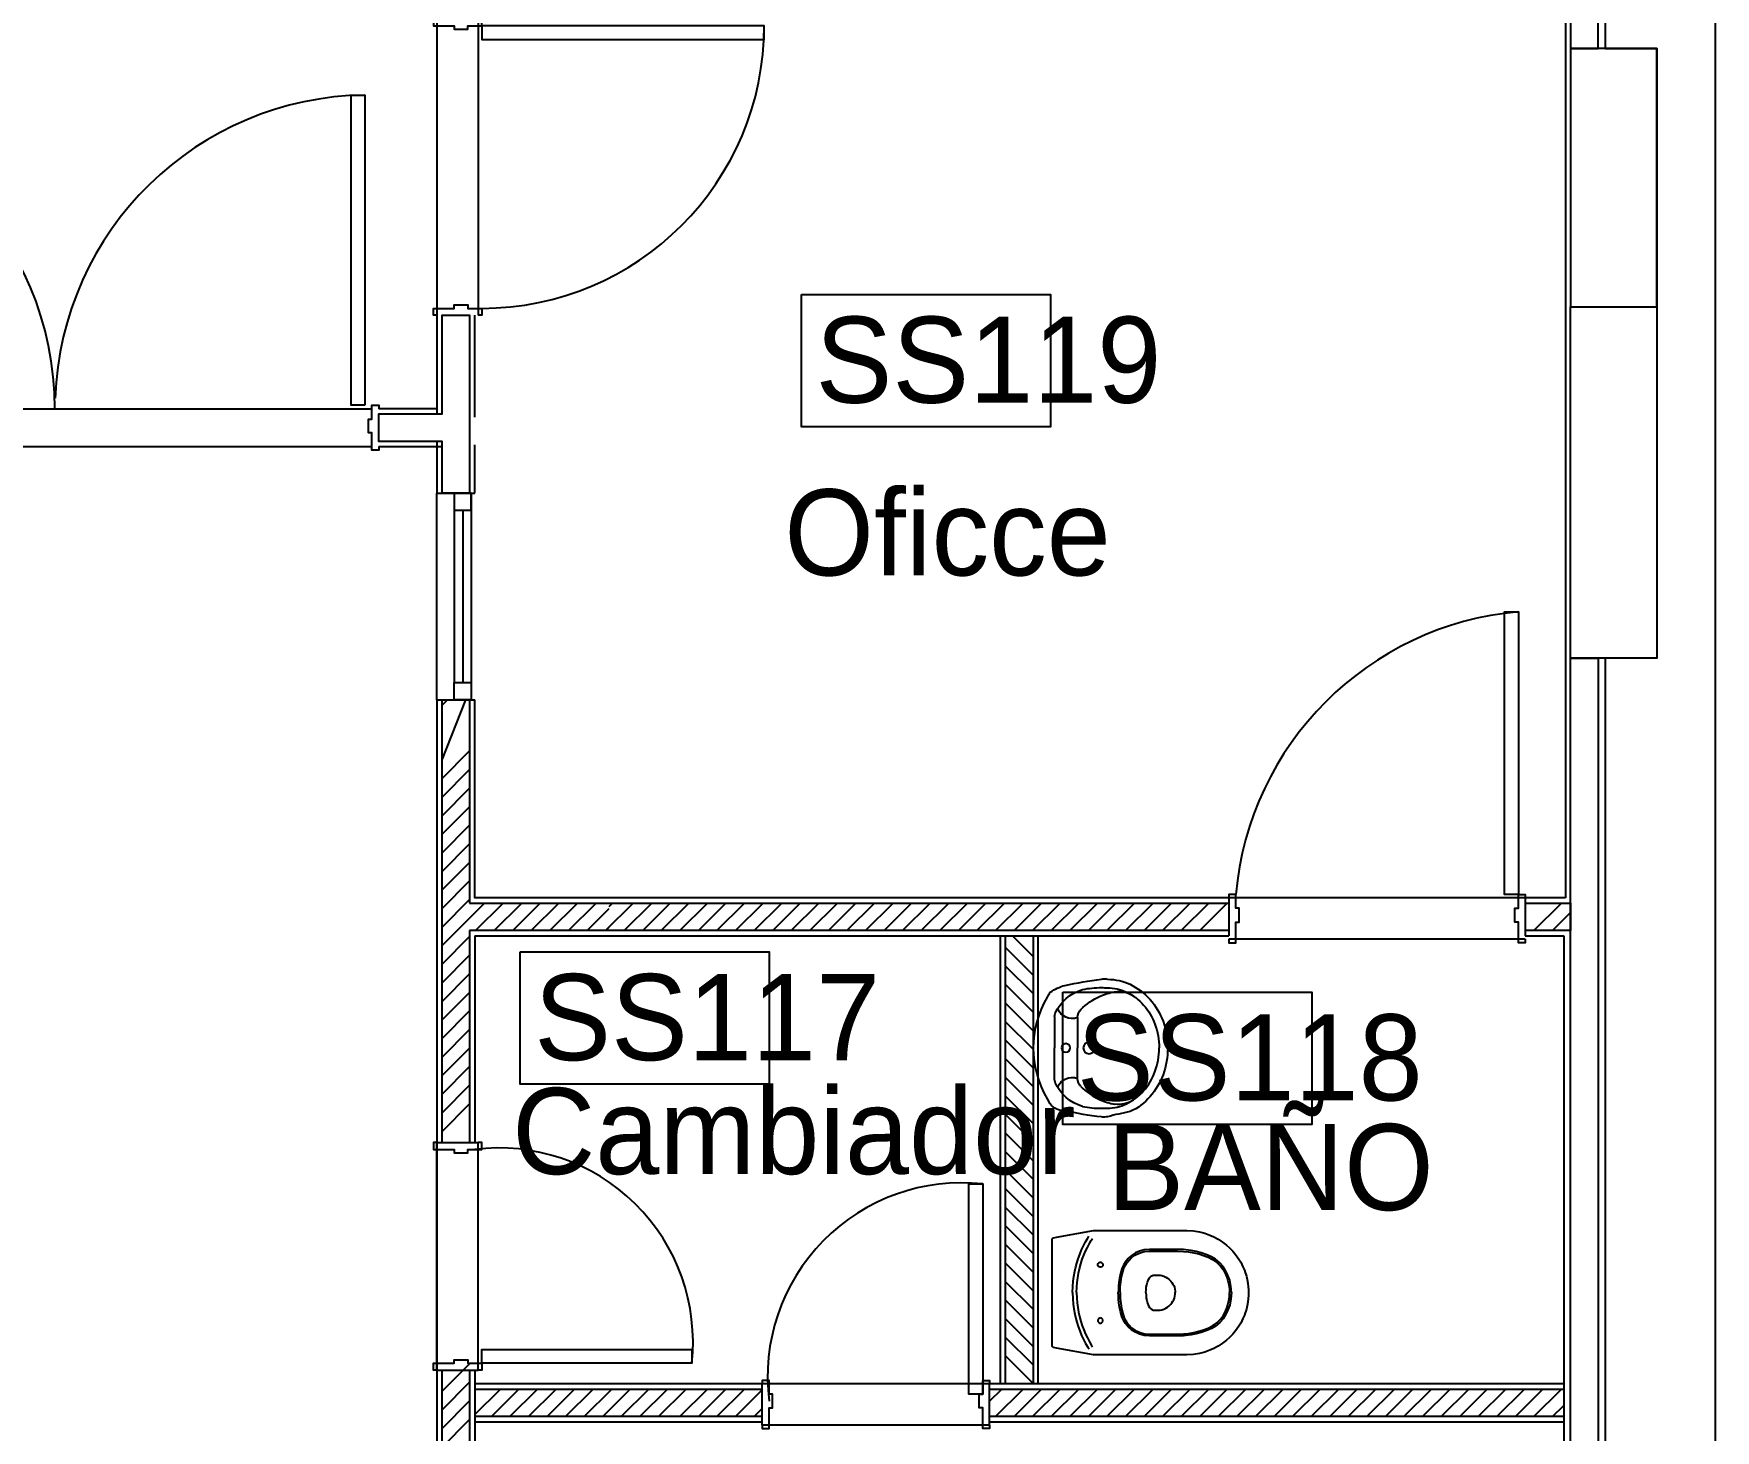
# Model space of a CAD drawing. Header units: millimetres. Extents: x 1473.7 to 1568.7, y 1808.4 to 1881.8.
# Drawn here: x 1483.431 to 1488.312, y 1865.728 to 1869.781 of the extents above; entities that cross this region are included whole.
import ezdxf

# ---------------------------------------------------------------- set-up
doc = ezdxf.new("R2010")
doc.units = ezdxf.units.MM
doc.layers.get('0').update_dxf_attribs({"linetype": 'CONTINUOUS'})
for name, color, linetype in [('0-COTAS AC', 3, 'CONTINUOUS'), ('0000-TEXTO', 7, 'CONTINUOUS'), ('10-CARP-HOJA-PUER', 4, 'CONTINUOUS'), ('10-CARP-MARC', 2, 'CONTINUOUS'), ('10-CARP-SLIA', 14, 'CONTINUOUS'), ('AR - CARPINTERIA 1', 1, 'CONTINUOUS'), ('AR - HATCH LADRILLO HUECO', 8, 'CONTINUOUS'), ('AR - INST. SANITARIA', 2, 'CONTINUOUS'), ('AR - LADRILLO VISTO', 3, 'CONTINUOUS'), ('AR - REVOQUE', 8, 'CONTINUOUS'), ('AR - TABIQUE LADRILLO HUECO', 4, 'CONTINUOUS'), ('AR - VISTA 1', 8, 'CONTINUOUS'), ('ES-COLUMNAS', 5, 'CONTINUOUS'), ('ES-TABIQUES', 5, 'CONTINUOUS'), ('Sanitario_Detalle', 8, 'CONTINUOUS'), ('TEXTO', 7, 'CONTINUOUS')]:
    doc.layers.add(name, color=color, linetype=linetype)

# ---------------------------------------------------------------- blocks, each defined once
blk = doc.blocks.new('Puerta 186.2')
at = {"layer": '10-CARP-HOJA-PUER', "linetype": 'CONTINUOUS'}
for points in [[(0.02, 0.12), (0.06, 0.12), (0.06, 1.02), (0.02, 1.02), (0.02, 0.12)], [(1.82, 0.12), (1.78, 0.12), (1.78, 1.02), (1.82, 1.02), (1.82, 0.12)]]:
    blk.add_lwpolyline(points, dxfattribs=at)
at = {"layer": '10-CARP-MARC', "linetype": 'CONTINUOUS'}
for points in [[(0, 0), (0, -0.01), (0.02, -0.01), (0.02, 0.04), (0.03, 0.04), (0.03, 0.08), (0.02, 0.08), (0.02, 0.12), (0, 0.12), (0, 0.11)], [(1.86, 0), (1.86, -0.01), (1.84, -0.01), (1.84, 0.04), (1.83, 0.04), (1.83, 0.08), (1.84, 0.08), (1.84, 0.12), (1.86, 0.12), (1.86, 0.11)]]:
    blk.add_lwpolyline(points, dxfattribs=at)
at = {"layer": '10-CARP-SLIA', "linetype": 'CONTINUOUS'}
for p, q in [((0, 0.11), (1.84, 0.11)), ((0, 0), (1.84, 0))]:
    blk.add_line(p, q, dxfattribs=at)
for centre, radius, start, end in [((0.009335, 0.109397), 0.910665, 0.037938, 89.328966), ((1.830762, 0.109941), 0.910123, 90.677544, 178.063414)]:
    blk.add_arc(centre, radius, start, end, dxfattribs=at)
blk = doc.blocks.new('Puerta 86')
at = {"layer": '10-CARP-HOJA-PUER', "linetype": 'CONTINUOUS'}
blk.add_lwpolyline([(0.02, 0.13), (0.06, 0.13), (0.06, 0.95), (0.02, 0.95), (0.02, 0.13)], dxfattribs=at)
at = {"layer": '10-CARP-MARC', "linetype": 'CONTINUOUS'}
for points in [[(0, 0), (0, -0.01), (0.02, -0.01), (0.02, 0.05), (0.03, 0.05), (0.03, 0.09), (0.02, 0.09), (0.02, 0.13), (0, 0.13), (0, 0.12)], [(0.86, 0), (0.86, -0.01), (0.84, -0.01), (0.84, 0.05), (0.83, 0.05), (0.83, 0.09), (0.84, 0.09), (0.84, 0.13), (0.86, 0.13), (0.86, 0.12)]]:
    blk.add_lwpolyline(points, dxfattribs=at)
at = {"layer": '10-CARP-SLIA', "linetype": 'CONTINUOUS'}
for p, q in [((0, 0.12), (0.86, 0.12)), ((0, 0), (0.86, 0))]:
    blk.add_line(p, q, dxfattribs=at)
blk.add_arc((0.02, 0.13), 0.82, 0, 90, dxfattribs=at)
blk = doc.blocks.new('s_LavMono')
blk.add_lwpolyline([(-0.177466, 0, 0.27095), (0.177466, 0, 0.041198), (0.194898, 0.010194, 0.087147), (0.218258, 0.061123, 0.014423), (0.240622, 0.188455, 0.110985), (0.24, 0.21, 0.102819), (0.22226, 0.288935, 0.093047), (0.169706, 0.358492, 0.087147), (0.093257, 0.403621, 0.087147), (0, 0.42, 0.093047), (-0.093257, 0.403621, 0.102819), (-0.169706, 0.358492, 0.110985), (-0.22226, 0.288935, -0.014423), (-0.24, 0.21, 0.087147), (-0.240622, 0.188455, 0.041198), (-0.218258, 0.061123, 0.27095), (-0.194898, 0.010194), (-0.177466, 0)], format="xyb", close=True)
at = {"layer": 'Sanitario_Detalle'}
for p, q in [((-0.106065, 0.105), (0, 0.105)), ((0.106065, 0.105), (0, 0.105)), ((-0.109754, 0.025), (0, 0.025)), ((0.109754, 0.025), (0, 0.025))]:
    blk.add_line(p, q, dxfattribs=at)
for points in [[(-0.209998, 0.209155, -0.11237), (-0.195145, 0.276099, -0.102819), (-0.14995, 0.335915, -0.093047), (-0.083035, 0.375417, -0.087147), (0, 0.39, -0.087147)], [(0.209998, 0.209155, 0.11237), (0.195145, 0.276099, 0.102819), (0.14995, 0.335915, 0.093047), (0.083035, 0.375417, 0.087147), (0, 0.39, 0.087147)], [(-0.205826, 0.245668, -0.000644), (-0.205677, 0.246541, -0.000644)], [(0.205826, 0.245668, 0.000644), (0.205677, 0.246541, 0.000644)], [(-0.204273, 0.122702, -0.048163), (-0.210622, 0.188455, -0.015067), (-0.209998, 0.209155, -0.015067)], [(-0.134258, 0.116625, -0.092164), (-0.180769, 0.183914, -0.064814), (-0.196027, 0.234757, -0.064814)], [(0.134258, 0.116625, 0.092164), (0.180769, 0.183914, 0.064814), (0.196027, 0.234757, 0.064814)], [(0.204273, 0.122702, 0.048163), (0.210622, 0.188455, 0.015067), (0.209998, 0.209155, 0.015067)]]:
    blk.add_lwpolyline(points, format="xyb", dxfattribs=at)
for centre, radius in [((0, 0.145322), 0.02), ((0, 0.064151), 0.015)]:
    blk.add_circle(centre, radius, dxfattribs=at)
for centre, radius, start, end in [((-0.107207, 0.249282), 0.09, 146.498415, 189.287762), ((0.107207, 0.249282), 0.09, 350.712238, 33.501585), ((-0.05968, 0.165122), 0.150687, 196.350388, 246.340308), ((0.05968, 0.165122), 0.150687, 293.659692, 343.649612), ((-0.157063, 0.08655), 0.054233, 291.277313, 19.888798), ((-0.106065, 0.145), 0.04, 225.184262, 270), ((0.157063, 0.08655), 0.054233, 160.111202, 248.722687), ((0.106065, 0.145), 0.04, 270, 314.815738), ((-0.110119, 0.05), 0.025, 246.340332, 270.288391), ((-0.109754, 0.115), 0.09, 269.509254, 270.000036), ((0.109754, 0.115), 0.09, 269.999964, 270.490746), ((0.110119, 0.05), 0.025, 269.711609, 293.659668)]:
    blk.add_arc(centre, radius, start, end, dxfattribs=at)
blk = doc.blocks.new('RCPLS004')
for p, q in [((-0.147335, -0.097174), (-0.158103, -0.103448)), ((-0.135621, -0.090996), (-0.147335, -0.097174)), ((-0.124182, -0.085575), (-0.135621, -0.090996)), ((-0.120804, -0.097217), (-0.131151, -0.102179)), ((-0.110949, -0.080011), (-0.124182, -0.085575)), ((-0.108353, -0.091891), (-0.120804, -0.097217)), ((-0.097979, -0.075253), (-0.110949, -0.080011)), ((-0.096744, -0.087525), (-0.108353, -0.091891)), ((-0.085539, -0.071305), (-0.097979, -0.075253)), ((-0.083423, -0.083193), (-0.096744, -0.087525)), ((-0.074913, -0.068391), (-0.085539, -0.071305)), ((-0.06913, -0.079316), (-0.083423, -0.083193)), ((-0.062185, -0.065438), (-0.074913, -0.068391)), ((-0.056178, -0.076464), (-0.06913, -0.079316)), ((-0.046976, -0.062656), (-0.062185, -0.065438)), ((-0.043147, -0.07421), (-0.056178, -0.076464)), ((-0.033426, -0.060845), (-0.046976, -0.062656)), ((-0.029119, -0.072457), (-0.043147, -0.07421)), ((-0.018199, -0.059545), (-0.033426, -0.060845)), ((-0.015985, -0.071438), (-0.029119, -0.072457)), ((0, -0.059), (-0.018199, -0.059545)), ((0, -0.071), (-0.015985, -0.071438)), ((0, -0.059), (0.018199, -0.059545)), ((0, -0.071), (0.015985, -0.071438)), ((0.015985, -0.071438), (0.029119, -0.072457)), ((0.018199, -0.059545), (0.033426, -0.060845)), ((0.029119, -0.072457), (0.043147, -0.07421)), ((0.033426, -0.060845), (0.046976, -0.062656)), ((0.043147, -0.07421), (0.056178, -0.076464)), ((0.046976, -0.062656), (0.062185, -0.065438)), ((0.056178, -0.076464), (0.06913, -0.079316)), ((0.062185, -0.065438), (0.074913, -0.068391)), ((0.06913, -0.079316), (0.083423, -0.083193)), ((0.074913, -0.068391), (0.085539, -0.071305)), ((0.083423, -0.083193), (0.096744, -0.087525)), ((0.085539, -0.071305), (0.097979, -0.075253)), ((0.096744, -0.087525), (0.108353, -0.091891)), ((0.097979, -0.075253), (0.110949, -0.080011)), ((0.108353, -0.091891), (0.120804, -0.097217)), ((0.110949, -0.080011), (0.124182, -0.085575)), ((0.120804, -0.097217), (0.131151, -0.102179)), ((0.124182, -0.085575), (0.135621, -0.090996)), ((0.135621, -0.090996), (0.147335, -0.097174)), ((0.147335, -0.097174), (0.158103, -0.103448)), ((-0.158103, -0.103448), (-0.163602, -0.106888)), ((-0.151402, -0.113418), (-0.157098, -0.116972)), ((-0.142725, -0.108344), (-0.151402, -0.113418)), ((-0.131151, -0.102179), (-0.142725, -0.108344)), ((-0.088322, -0.138375), (-0.0885, -0.140043)), ((-0.0885, -0.140043), (-0.088342, -0.14153)), ((-0.088342, -0.14153), (-0.087821, -0.143117)), ((-0.087768, -0.136768), (-0.088322, -0.138375)), ((-0.087821, -0.143117), (-0.086955, -0.14456)), ((-0.086964, -0.135453), (-0.087768, -0.136768)), ((-0.085938, -0.134355), (-0.086964, -0.135453)), ((-0.086955, -0.14456), (-0.086041, -0.145553)), ((-0.086041, -0.145553), (-0.084883, -0.146416)), ((-0.08473, -0.133493), (-0.085938, -0.134355)), ((-0.083077, -0.132793), (-0.08473, -0.133493)), ((-0.081, -0.1325), (-0.083077, -0.132793)), ((-0.07927, -0.132702), (-0.081, -0.1325)), ((-0.077873, -0.133183), (-0.07927, -0.132702)), ((-0.077884, -0.146822), (-0.076531, -0.146023)), ((-0.076604, -0.133923), (-0.077873, -0.133183)), ((-0.075515, -0.134885), (-0.076604, -0.133923)), ((-0.076531, -0.146023), (-0.07548, -0.145077)), ((-0.074542, -0.136187), (-0.075515, -0.134885)), ((-0.07548, -0.145077), (-0.074435, -0.143627)), ((-0.073907, -0.137563), (-0.074542, -0.136187)), ((-0.074435, -0.143627), (-0.073831, -0.142203)), ((-0.073552, -0.139119), (-0.073907, -0.137563)), ((-0.073831, -0.142203), (-0.073523, -0.140584)), ((-0.073523, -0.140584), (-0.073552, -0.139119)), ((0.073523, -0.140584), (0.073552, -0.139119)), ((0.073831, -0.142203), (0.073523, -0.140584)), ((0.073552, -0.139119), (0.073907, -0.137563)), ((0.074435, -0.143627), (0.073831, -0.142203)), ((0.073907, -0.137563), (0.074542, -0.136187)), ((0.07548, -0.145077), (0.074435, -0.143627)), ((0.074542, -0.136187), (0.075515, -0.134885)), ((0.076531, -0.146023), (0.07548, -0.145077)), ((0.075515, -0.134885), (0.076604, -0.133923)), ((0.077884, -0.146822), (0.076531, -0.146023)), ((0.076604, -0.133923), (0.077873, -0.133183)), ((0.077873, -0.133183), (0.07927, -0.132702)), ((0.07927, -0.132702), (0.081, -0.1325)), ((0.081, -0.1325), (0.083077, -0.132793)), ((0.083077, -0.132793), (0.08473, -0.133493)), ((0.08473, -0.133493), (0.085938, -0.134355)), ((0.086041, -0.145553), (0.084883, -0.146416)), ((0.085938, -0.134355), (0.086964, -0.135453)), ((0.086955, -0.14456), (0.086041, -0.145553)), ((0.087821, -0.143117), (0.086955, -0.14456)), ((0.086964, -0.135453), (0.087768, -0.136768)), ((0.087768, -0.136768), (0.088322, -0.138375)), ((0.088342, -0.14153), (0.087821, -0.143117)), ((0.088322, -0.138375), (0.0885, -0.140043)), ((0.0885, -0.140043), (0.088342, -0.14153)), ((0.131151, -0.102179), (0.142725, -0.108344)), ((0.142725, -0.108344), (0.151402, -0.113418)), ((0.151402, -0.113418), (0.157098, -0.116972)), ((0.158103, -0.103448), (0.163602, -0.106888)), ((-0.084883, -0.146416), (-0.083523, -0.147063)), ((-0.083523, -0.147063), (-0.0821, -0.147419)), ((-0.0821, -0.147419), (-0.080907, -0.147499)), ((-0.080907, -0.147499), (-0.07949, -0.147346)), ((-0.07949, -0.147346), (-0.077884, -0.146822)), ((-0.041617, -0.19552), (-0.029962, -0.193818)), ((-0.029962, -0.193818), (-0.018882, -0.19272)), ((-0.018882, -0.19272), (-0.008623, -0.19215)), ((-0.008623, -0.19215), (0, -0.192)), ((0.008623, -0.19215), (0, -0.192)), ((0.018882, -0.19272), (0.008623, -0.19215)), ((0.029962, -0.193818), (0.018882, -0.19272)), ((0.041617, -0.19552), (0.029962, -0.193818)), ((0.07949, -0.147346), (0.077884, -0.146822)), ((0.080907, -0.147499), (0.07949, -0.147346)), ((0.0821, -0.147419), (0.080907, -0.147499)), ((0.083523, -0.147063), (0.0821, -0.147419)), ((0.084883, -0.146416), (0.083523, -0.147063)), ((-0.12055, -0.253534), (-0.115124, -0.241421)), ((-0.115124, -0.241421), (-0.107735, -0.230113)), ((-0.108595, -0.240129), (-0.11394, -0.25039)), ((-0.1017, -0.230596), (-0.108595, -0.240129)), ((-0.107735, -0.230113), (-0.099559, -0.220986)), ((-0.09449, -0.223083), (-0.1017, -0.230596)), ((-0.099559, -0.220986), (-0.08942, -0.212606)), ((-0.086469, -0.216644), (-0.09449, -0.223083)), ((-0.08942, -0.212606), (-0.080024, -0.206865)), ((-0.073759, -0.209359), (-0.086469, -0.216644)), ((-0.080024, -0.206865), (-0.069327, -0.202155)), ((-0.060887, -0.204759), (-0.073759, -0.209359)), ((-0.069327, -0.202155), (-0.055138, -0.198213)), ((-0.046105, -0.201418), (-0.060887, -0.204759)), ((-0.055138, -0.198213), (-0.041617, -0.19552)), ((-0.031523, -0.199055), (-0.046105, -0.201418)), ((-0.016661, -0.197572), (-0.031523, -0.199055)), ((0, -0.197), (-0.016661, -0.197572)), ((0, -0.197), (0.016661, -0.197572)), ((0.016661, -0.197572), (0.031523, -0.199055)), ((0.031523, -0.199055), (0.046105, -0.201418)), ((0.055138, -0.198213), (0.041617, -0.19552)), ((0.046105, -0.201418), (0.060887, -0.204759)), ((0.069327, -0.202155), (0.055138, -0.198213)), ((0.060887, -0.204759), (0.073759, -0.209359)), ((0.080024, -0.206865), (0.069327, -0.202155)), ((0.073759, -0.209359), (0.086469, -0.216644)), ((0.08942, -0.212606), (0.080024, -0.206865)), ((0.086469, -0.216644), (0.09449, -0.223083)), ((0.099559, -0.220986), (0.08942, -0.212606)), ((0.09449, -0.223083), (0.1017, -0.230596)), ((0.107735, -0.230113), (0.099559, -0.220986)), ((0.1017, -0.230596), (0.108595, -0.240129)), ((0.115124, -0.241421), (0.107735, -0.230113)), ((0.108595, -0.240129), (0.11394, -0.25039)), ((0.12055, -0.253534), (0.115124, -0.241421)), ((-0.1255, -0.282118), (-0.124222, -0.267431)), ((-0.1255, -0.363299), (-0.1255, -0.282118)), ((-0.124222, -0.267431), (-0.12055, -0.253534)), ((-0.119449, -0.269195), (-0.1205, -0.282118)), ((-0.1205, -0.282118), (-0.1205, -0.363299)), ((-0.117825, -0.261603), (-0.119449, -0.269195)), ((-0.11394, -0.25039), (-0.117825, -0.261603)), ((-0.048934, -0.288984), (-0.050528, -0.293518)), ((-0.046264, -0.284915), (-0.048934, -0.288984)), ((-0.043185, -0.281978), (-0.046264, -0.284915)), ((-0.0385, -0.279298), (-0.043185, -0.281978)), ((-0.030225, -0.276434), (-0.0385, -0.279298)), ((-0.02315, -0.274578), (-0.030225, -0.276434)), ((-0.015895, -0.273207), (-0.02315, -0.274578)), ((-0.008285, -0.272326), (-0.015895, -0.273207)), ((0, -0.272), (-0.008285, -0.272326)), ((0, -0.272), (0.008285, -0.272326)), ((0.008285, -0.272326), (0.015895, -0.273207)), ((0.015895, -0.273207), (0.02315, -0.274578)), ((0.02315, -0.274578), (0.030225, -0.276434)), ((0.030225, -0.276434), (0.0385, -0.279298)), ((0.0385, -0.279298), (0.043185, -0.281978)), ((0.043185, -0.281978), (0.046264, -0.284915)), ((0.046264, -0.284915), (0.048934, -0.288984)), ((0.048934, -0.288984), (0.050528, -0.293518)), ((0.11394, -0.25039), (0.117825, -0.261603)), ((0.117825, -0.261603), (0.119449, -0.269195)), ((0.119449, -0.269195), (0.1205, -0.282118)), ((0.1205, -0.282118), (0.1205, -0.363299)), ((0.124222, -0.267431), (0.12055, -0.253534)), ((0.1255, -0.282118), (0.124222, -0.267431)), ((0.1255, -0.363299), (0.1255, -0.282118)), ((-0.050528, -0.293518), (-0.051, -0.297838)), ((-0.051, -0.297838), (-0.051, -0.307)), ((-0.051, -0.307), (-0.050533, -0.31307)), ((-0.050533, -0.31307), (-0.049658, -0.317777)), ((-0.049658, -0.317777), (-0.047921, -0.323587)), ((-0.047921, -0.323587), (-0.045265, -0.329615)), ((-0.045265, -0.329615), (-0.042318, -0.33457)), ((-0.042318, -0.33457), (-0.039057, -0.338892)), ((-0.039057, -0.338892), (-0.036654, -0.341551)), ((-0.036654, -0.341551), (-0.033718, -0.344346)), ((0.036654, -0.341551), (0.033718, -0.344346)), ((0.039057, -0.338892), (0.036654, -0.341551)), ((0.042318, -0.33457), (0.039057, -0.338892)), ((0.045265, -0.329615), (0.042318, -0.33457)), ((0.047921, -0.323587), (0.045265, -0.329615)), ((0.049658, -0.317777), (0.047921, -0.323587)), ((0.050533, -0.31307), (0.049658, -0.317777)), ((0.050528, -0.293518), (0.051, -0.297838)), ((0.051, -0.307), (0.050533, -0.31307)), ((0.051, -0.297838), (0.051, -0.307)), ((-0.124835, -0.381151), (-0.1255, -0.363299)), ((-0.124215, -0.388104), (-0.124835, -0.381151)), ((-0.122191, -0.403013), (-0.124215, -0.388104)), ((-0.1205, -0.363299), (-0.119843, -0.380863)), ((-0.119843, -0.380863), (-0.118297, -0.3954)), ((-0.033718, -0.344346), (-0.029439, -0.347717)), ((-0.029439, -0.347717), (-0.024913, -0.350562)), ((-0.024913, -0.350562), (-0.020674, -0.352673)), ((-0.020674, -0.352673), (-0.015702, -0.354563)), ((-0.015702, -0.354563), (-0.010342, -0.355968)), ((-0.010342, -0.355968), (-0.004643, -0.356801)), ((-0.004643, -0.356801), (0, -0.357)), ((0.004643, -0.356801), (0, -0.357)), ((0.010342, -0.355968), (0.004643, -0.356801)), ((0.015702, -0.354563), (0.010342, -0.355968)), ((0.020674, -0.352673), (0.015702, -0.354563)), ((0.024913, -0.350562), (0.020674, -0.352673)), ((0.029439, -0.347717), (0.024913, -0.350562)), ((0.033718, -0.344346), (0.029439, -0.347717)), ((0.119843, -0.380863), (0.118297, -0.3954)), ((0.1205, -0.363299), (0.119843, -0.380863)), ((0.122191, -0.403013), (0.124215, -0.388104)), ((0.124215, -0.388104), (0.124835, -0.381151)), ((0.124835, -0.381151), (0.1255, -0.363299)), ((-0.119164, -0.418081), (-0.122191, -0.403013)), ((-0.115468, -0.431962), (-0.119164, -0.418081)), ((-0.118297, -0.3954), (-0.115532, -0.411366)), ((-0.115532, -0.411366), (-0.112195, -0.425221)), ((-0.109717, -0.448896), (-0.115468, -0.431962)), ((-0.112195, -0.425221), (-0.108054, -0.438762)), ((-0.108054, -0.438762), (-0.1029, -0.452531)), ((0.108054, -0.438762), (0.1029, -0.452531)), ((0.112195, -0.425221), (0.108054, -0.438762)), ((0.109717, -0.448896), (0.115468, -0.431962)), ((0.115532, -0.411366), (0.112195, -0.425221)), ((0.115468, -0.431962), (0.119164, -0.418081)), ((0.118297, -0.3954), (0.115532, -0.411366)), ((0.119164, -0.418081), (0.122191, -0.403013)), ((-0.103942, -0.462197), (-0.109717, -0.448896)), ((-0.096858, -0.473918), (-0.103942, -0.462197)), ((-0.1029, -0.452531), (-0.096561, -0.465194)), ((-0.086419, -0.486469), (-0.096858, -0.473918)), ((-0.096561, -0.465194), (-0.087423, -0.477956)), ((-0.087423, -0.477956), (-0.077, -0.48845)), ((-0.075842, -0.495831), (-0.086419, -0.486469)), ((0.075842, -0.495831), (0.086419, -0.486469)), ((0.087423, -0.477956), (0.077, -0.48845)), ((0.086419, -0.486469), (0.096858, -0.473918)), ((0.096561, -0.465194), (0.087423, -0.477956)), ((0.1029, -0.452531), (0.096561, -0.465194)), ((0.096858, -0.473918), (0.103942, -0.462197)), ((0.103942, -0.462197), (0.109717, -0.448896)), ((-0.077, -0.48845), (-0.067071, -0.495927)), ((-0.062522, -0.504453), (-0.075842, -0.495831)), ((-0.067071, -0.495927), (-0.060147, -0.500053)), ((-0.050085, -0.510249), (-0.062522, -0.504453)), ((-0.060147, -0.500053), (-0.045385, -0.506719)), ((-0.035816, -0.515107), (-0.050085, -0.510249)), ((-0.045385, -0.506719), (-0.034871, -0.51018)), ((-0.018391, -0.518729), (-0.035816, -0.515107)), ((-0.034871, -0.51018), (-0.022731, -0.512975)), ((-0.022731, -0.512975), (-0.011894, -0.514449)), ((0, -0.52), (-0.018391, -0.518729)), ((-0.011894, -0.514449), (0, -0.515)), ((0.011894, -0.514449), (0, -0.515)), ((0, -0.52), (0.018391, -0.518729)), ((0.022731, -0.512975), (0.011894, -0.514449)), ((0.018391, -0.518729), (0.035816, -0.515107)), ((0.034871, -0.51018), (0.022731, -0.512975)), ((0.045385, -0.506719), (0.034871, -0.51018)), ((0.035816, -0.515107), (0.050085, -0.510249)), ((0.060147, -0.500053), (0.045385, -0.506719)), ((0.050085, -0.510249), (0.062522, -0.504453)), ((0.067071, -0.495927), (0.060147, -0.500053)), ((0.062522, -0.504453), (0.075842, -0.495831)), ((0.077, -0.48845), (0.067071, -0.495927)), ((-0.058842, -0.560182), (-0.058842, -0.560182)), ((0.058842, -0.560182), (0.058842, -0.560182))]:
    blk.add_line(p, q)
blk.add_lwpolyline([(0, -0.57), (0.008155, -0.569822), (0.016533, -0.569254), (0.027671, -0.567887), (0.038261, -0.565927), (0.048229, -0.563472), (0.053812, -0.561831), (0.058842, -0.560182), (0.065687, -0.55767), (0.075105, -0.553685), (0.08821, -0.547039), (0.097356, -0.541561), (0.110592, -0.532228), (0.120379, -0.524077), (0.12978, -0.515037), (0.13826, -0.505631), (0.146854, -0.494549), (0.155437, -0.481366), (0.162033, -0.469149), (0.167223, -0.457567), (0.172335, -0.443303), (0.176515, -0.427357), (0.179278, -0.410624), (0.1805, -0.3905), (0.1805, -0.12), (0.160798, -0.012536), (0.159251, -0.004098), (0.158628, -0.002439), (0.158014, -0.001616), (0.157219, -0.000917), (0.156113, -0.000327), (0.154333, 0), (0, 0), (-0.154333, 0), (-0.156113, -0.000327), (-0.157219, -0.000917), (-0.158014, -0.001616), (-0.158628, -0.002439), (-0.159251, -0.004098), (-0.160798, -0.012536), (-0.1805, -0.12), (-0.1805, -0.3905), (-0.179278, -0.410624), (-0.176515, -0.427357), (-0.172335, -0.443303), (-0.167223, -0.457567), (-0.162033, -0.469149), (-0.155437, -0.481366), (-0.146854, -0.494549), (-0.13826, -0.505631), (-0.12978, -0.515037), (-0.120379, -0.524077), (-0.110592, -0.532228), (-0.097356, -0.541561), (-0.08821, -0.547039), (-0.075105, -0.553685), (-0.065687, -0.55767), (-0.058842, -0.560182), (-0.053812, -0.561831), (-0.048229, -0.563472), (-0.038261, -0.565927), (-0.027671, -0.567887), (-0.016533, -0.569254), (-0.008155, -0.569822)], close=True)

msp = doc.modelspace()

# ---------------------------------------------------------------- linework, layer by layer
at = {"layer": '10-CARP-HOJA-PUER', "linetype": 'CONTINUOUS'}
for points in [[(1487.739893, 1867.283436), (1487.699893, 1867.283436), (1487.699893, 1868.103436), (1487.739893, 1868.103436), (1487.739893, 1867.283436)], [(1486.185468, 1865.833436), (1486.145468, 1865.833436), (1486.145468, 1866.443436), (1486.185468, 1866.443436), (1486.185468, 1865.833436)], [(1484.731413, 1865.923507), (1484.731413, 1865.963507), (1485.341413, 1865.963507), (1485.341413, 1865.923507), (1484.731413, 1865.923507)]]:
    msp.add_lwpolyline(points, dxfattribs=at)
at = {"layer": '10-CARP-MARC', "linetype": 'CONTINUOUS'}
for points in [[(1486.899893, 1867.153436), (1486.899893, 1867.143436), (1486.919893, 1867.143436), (1486.919893, 1867.203436), (1486.929893, 1867.203436), (1486.929893, 1867.243436), (1486.919893, 1867.243436), (1486.919893, 1867.283436), (1486.899893, 1867.283436), (1486.899893, 1867.273436)], [(1487.759893, 1867.153436), (1487.759893, 1867.143436), (1487.739893, 1867.143436), (1487.739893, 1867.203436), (1487.729893, 1867.203436), (1487.729893, 1867.243436), (1487.739893, 1867.243436), (1487.739893, 1867.283436), (1487.759893, 1867.283436), (1487.759893, 1867.273436)], [(1484.601413, 1866.563507), (1484.591413, 1866.563507), (1484.591413, 1866.543507), (1484.651413, 1866.543507), (1484.651413, 1866.533507), (1484.691413, 1866.533507), (1484.691413, 1866.543507), (1484.731413, 1866.543507), (1484.731413, 1866.563507), (1484.721413, 1866.563507)], [(1484.601413, 1865.903507), (1484.591413, 1865.903507), (1484.591413, 1865.923507), (1484.651413, 1865.923507), (1484.651413, 1865.933507), (1484.691413, 1865.933507), (1484.691413, 1865.923507), (1484.731413, 1865.923507), (1484.731413, 1865.903507), (1484.721413, 1865.903507)], [(1485.545468, 1865.743436), (1485.545468, 1865.733436), (1485.565468, 1865.733436), (1485.565468, 1865.793436), (1485.575468, 1865.793436), (1485.575468, 1865.833436), (1485.565468, 1865.833436), (1485.565468, 1865.873436), (1485.545468, 1865.873436), (1485.545468, 1865.863436)], [(1486.205468, 1865.743436), (1486.205468, 1865.733436), (1486.185468, 1865.733436), (1486.185468, 1865.793436), (1486.175468, 1865.793436), (1486.175468, 1865.833436), (1486.185468, 1865.833436), (1486.185468, 1865.873436), (1486.205468, 1865.873436), (1486.205468, 1865.863436)]]:
    msp.add_lwpolyline(points, dxfattribs=at)
at = {"layer": '10-CARP-SLIA', "linetype": 'CONTINUOUS'}
for p, q in [((1487.759893, 1867.273436), (1486.899893, 1867.273436)), ((1487.759893, 1867.153436), (1486.899893, 1867.153436)), ((1484.601413, 1865.903507), (1484.601413, 1866.563507)), ((1484.721413, 1865.903507), (1484.721413, 1866.563507)), ((1486.205468, 1865.863436), (1485.545468, 1865.863436)), ((1486.205468, 1865.743436), (1485.545468, 1865.743436))]:
    msp.add_line(p, q, dxfattribs=at)
for centre, radius, start, end in [((1487.818986, 1867.204342), 0.902566, 95.027376, 174.972624), ((1484.781516, 1865.98466), 0.563226, 353.766721, 97.149992), ((1486.124315, 1865.883539), 0.563226, 83.766721, 187.149992)]:
    msp.add_arc(centre, radius, start, end, dxfattribs=at)
at = {"layer": 'AR - CARPINTERIA 1', "linetype": 'CONTINUOUS'}
for points in [[(1484.651413, 1868.448087), (1484.651413, 1868.398087), (1484.701413, 1868.398087), (1484.701413, 1868.448087)], [(1484.651413, 1867.848087), (1484.651413, 1867.898087), (1484.701413, 1867.898087), (1484.701413, 1867.848087)]]:
    msp.add_lwpolyline(points, close=True, dxfattribs=at)
for points in [[(1484.651413, 1868.448087), (1484.651413, 1867.898087)], [(1484.701413, 1868.448087), (1484.701413, 1867.898087)], [(1484.676413, 1868.398087), (1484.676413, 1867.898087)]]:
    msp.add_lwpolyline(points, dxfattribs=at)
at = {"layer": 'AR - HATCH LADRILLO HUECO', "linetype": 'CONTINUOUS'}
for p, q in [((1484.616413, 1867.832574), (1484.631925, 1867.848087)), ((1484.616413, 1867.673693), (1484.685807, 1867.848087)), ((1484.616413, 1867.619811), (1484.696413, 1867.699811)), ((1484.616413, 1867.56593), (1484.696413, 1867.64593)), ((1484.616413, 1867.512048), (1484.696413, 1867.592048)), ((1484.616413, 1867.458167), (1484.696413, 1867.538167)), ((1484.616413, 1867.404285), (1484.696413, 1867.484285)), ((1484.616413, 1867.350404), (1484.696413, 1867.430404)), ((1484.616413, 1867.296522), (1484.696413, 1867.376522)), ((1484.616413, 1867.242641), (1484.696413, 1867.322641)), ((1484.616413, 1867.188759), (1484.696413, 1867.268759)), ((1484.616413, 1867.134878), (1484.739971, 1867.258436)), ((1484.713853, 1867.178436), (1484.793853, 1867.258436)), ((1484.767734, 1867.178436), (1484.847734, 1867.258436)), ((1484.821616, 1867.178436), (1484.901616, 1867.258436)), ((1484.875497, 1867.178436), (1484.955497, 1867.258436)), ((1484.929379, 1867.178436), (1485.009379, 1867.258436)), ((1484.98326, 1867.178436), (1485.06326, 1867.258436)), ((1485.037142, 1867.178436), (1485.101413, 1867.242707)), ((1485.091023, 1867.178436), (1485.171023, 1867.258436)), ((1485.101413, 1867.248365), (1485.111483, 1867.258436)), ((1485.144905, 1867.178436), (1485.224905, 1867.258436)), ((1485.198786, 1867.178436), (1485.278786, 1867.258436)), ((1485.252668, 1867.178436), (1485.332668, 1867.258436)), ((1485.30655, 1867.178436), (1485.38655, 1867.258436)), ((1485.360431, 1867.178436), (1485.440431, 1867.258436)), ((1485.414313, 1867.178436), (1485.494313, 1867.258436)), ((1485.468194, 1867.178436), (1485.548194, 1867.258436)), ((1485.522076, 1867.178436), (1485.602076, 1867.258436)), ((1485.575957, 1867.178436), (1485.655957, 1867.258436)), ((1485.629839, 1867.178436), (1485.709839, 1867.258436)), ((1485.68372, 1867.178436), (1485.76372, 1867.258436)), ((1485.737602, 1867.178436), (1485.817602, 1867.258436)), ((1485.791483, 1867.178436), (1485.871483, 1867.258436)), ((1485.845365, 1867.178436), (1485.925365, 1867.258436)), ((1485.899246, 1867.178436), (1485.979246, 1867.258436)), ((1485.953128, 1867.178436), (1486.033128, 1867.258436)), ((1486.00701, 1867.178436), (1486.08701, 1867.258436)), ((1486.060891, 1867.178436), (1486.140891, 1867.258436)), ((1486.114773, 1867.178436), (1486.194773, 1867.258436)), ((1486.168654, 1867.178436), (1486.248654, 1867.258436)), ((1486.222536, 1867.178436), (1486.302536, 1867.258436)), ((1486.276417, 1867.178436), (1486.356417, 1867.258436)), ((1486.330299, 1867.178436), (1486.410299, 1867.258436)), ((1486.38418, 1867.178436), (1486.46418, 1867.258436)), ((1486.438062, 1867.178436), (1486.518062, 1867.258436)), ((1486.491943, 1867.178436), (1486.571943, 1867.258436)), ((1486.545825, 1867.178436), (1486.625825, 1867.258436)), ((1486.599706, 1867.178436), (1486.679706, 1867.258436)), ((1486.653588, 1867.178436), (1486.733588, 1867.258436)), ((1486.70747, 1867.178436), (1486.78747, 1867.258436)), ((1486.761351, 1867.178436), (1486.841351, 1867.258436)), ((1486.815233, 1867.178436), (1486.895233, 1867.258436)), ((1487.7851, 1867.178436), (1487.8651, 1867.258436)), ((1487.838982, 1867.178436), (1487.891559, 1867.231013)), ((1485.091023, 1867.178436), (1485.101413, 1867.188825)), ((1486.331486, 1867.103557), (1486.271607, 1867.163436)), ((1484.616413, 1867.080996), (1484.696413, 1867.160996)), ((1486.331486, 1867.049676), (1486.251486, 1867.129676)), ((1484.616413, 1867.027114), (1484.696413, 1867.107114)), ((1486.331486, 1866.995794), (1486.251486, 1867.075794)), ((1484.616413, 1866.973233), (1484.696413, 1867.053233)), ((1486.331486, 1866.941913), (1486.251486, 1867.021913)), ((1484.616413, 1866.919351), (1484.696413, 1866.999351)), ((1486.331486, 1866.888031), (1486.251486, 1866.968031)), ((1484.616413, 1866.86547), (1484.696413, 1866.94547)), ((1484.616413, 1866.811588), (1484.696413, 1866.891588)), ((1486.331486, 1866.83415), (1486.251486, 1866.91415)), ((1484.616413, 1866.757707), (1484.696413, 1866.837707)), ((1486.331486, 1866.780268), (1486.251486, 1866.860268)), ((1484.616413, 1866.703825), (1484.696413, 1866.783825)), ((1486.331486, 1866.726386), (1486.251486, 1866.806386)), ((1484.616413, 1866.649944), (1484.696413, 1866.729944)), ((1486.331486, 1866.672505), (1486.251486, 1866.752505)), ((1484.616413, 1866.596062), (1484.696413, 1866.676062)), ((1486.331486, 1866.618623), (1486.251486, 1866.698623)), ((1486.331486, 1866.564742), (1486.251486, 1866.644742)), ((1486.331486, 1866.51086), (1486.251486, 1866.59086)), ((1486.331486, 1866.456979), (1486.251486, 1866.536979)), ((1486.331486, 1866.403097), (1486.251486, 1866.483097)), ((1486.331486, 1866.349216), (1486.251486, 1866.429216)), ((1486.331486, 1866.295334), (1486.251486, 1866.375334)), ((1486.331486, 1866.241453), (1486.251486, 1866.321453)), ((1486.331486, 1866.187571), (1486.251486, 1866.267571)), ((1486.331486, 1866.13369), (1486.251486, 1866.21369)), ((1486.331486, 1866.079808), (1486.251486, 1866.159808)), ((1486.331486, 1866.025927), (1486.251486, 1866.105927)), ((1486.331486, 1865.972045), (1486.251486, 1866.052045)), ((1486.331486, 1865.918163), (1486.251486, 1865.998163)), ((1486.331486, 1865.864282), (1486.251486, 1865.944282)), ((1484.616413, 1865.841721), (1484.696413, 1865.921721)), ((1484.616413, 1865.787839), (1484.696413, 1865.867839)), ((1484.711413, 1865.774205), (1484.785643, 1865.848436)), ((1484.759525, 1865.768436), (1484.839525, 1865.848436)), ((1484.813406, 1865.768436), (1484.893406, 1865.848436)), ((1484.867288, 1865.768436), (1484.947288, 1865.848436)), ((1484.921169, 1865.768436), (1485.001169, 1865.848436)), ((1484.975051, 1865.768436), (1485.055051, 1865.848436)), ((1485.028933, 1865.768436), (1485.108933, 1865.848436)), ((1485.082814, 1865.768436), (1485.162814, 1865.848436)), ((1485.136696, 1865.768436), (1485.216696, 1865.848436)), ((1485.190577, 1865.768436), (1485.270577, 1865.848436)), ((1485.244459, 1865.768436), (1485.324459, 1865.848436)), ((1485.30655, 1865.768436), (1485.38655, 1865.848436)), ((1485.360431, 1865.768436), (1485.440431, 1865.848436)), ((1485.414313, 1865.768436), (1485.494313, 1865.848436)), ((1485.468194, 1865.768436), (1485.545468, 1865.84571)), ((1486.205468, 1865.812801), (1486.241103, 1865.848436)), ((1486.222536, 1865.768436), (1486.302536, 1865.848436)), ((1486.276417, 1865.768436), (1486.356417, 1865.848436)), ((1486.330299, 1865.768436), (1486.410299, 1865.848436)), ((1486.38418, 1865.768436), (1486.46418, 1865.848436)), ((1486.438062, 1865.768436), (1486.518062, 1865.848436)), ((1486.491943, 1865.768436), (1486.571943, 1865.848436)), ((1486.545825, 1865.768436), (1486.625825, 1865.848436)), ((1486.599706, 1865.768436), (1486.679706, 1865.848436)), ((1486.653588, 1865.768436), (1486.733588, 1865.848436)), ((1486.70747, 1865.768436), (1486.78747, 1865.848436)), ((1486.761351, 1865.768436), (1486.841351, 1865.848436)), ((1486.815233, 1865.768436), (1486.895233, 1865.848436)), ((1486.869114, 1865.768436), (1486.949114, 1865.848436)), ((1486.922996, 1865.768436), (1487.002996, 1865.848436)), ((1486.976877, 1865.768436), (1487.056877, 1865.848436)), ((1487.030759, 1865.768436), (1487.110759, 1865.848436)), ((1487.08464, 1865.768436), (1487.16464, 1865.848436)), ((1487.138522, 1865.768436), (1487.218522, 1865.848436)), ((1487.192403, 1865.768436), (1487.272403, 1865.848436)), ((1487.246285, 1865.768436), (1487.326285, 1865.848436)), ((1487.300166, 1865.768436), (1487.380166, 1865.848436)), ((1487.354048, 1865.768436), (1487.434048, 1865.848436)), ((1487.407929, 1865.768436), (1487.487929, 1865.848436)), ((1487.461811, 1865.768436), (1487.541811, 1865.848436)), ((1487.515693, 1865.768436), (1487.595693, 1865.848436)), ((1487.569574, 1865.768436), (1487.649574, 1865.848436)), ((1487.623456, 1865.768436), (1487.703456, 1865.848436)), ((1487.677337, 1865.768436), (1487.757337, 1865.848436)), ((1487.731219, 1865.768436), (1487.811219, 1865.848436)), ((1487.7851, 1865.768436), (1487.8651, 1865.848436)), ((1484.616413, 1865.733958), (1484.696413, 1865.813958)), ((1487.838982, 1865.768436), (1487.871559, 1865.801013)), ((1484.616413, 1865.680076), (1484.696413, 1865.760076)), ((1485.522076, 1865.768436), (1485.545468, 1865.791828))]:
    msp.add_line(p, q, dxfattribs=at)
at = {"layer": 'AR - LADRILLO VISTO', "linetype": 'CONTINUOUS'}
for points in [[(1488.311559, 1847.583528), (1488.311559, 1879.063528), (1479.221559, 1879.063528), (1479.221559, 1878.763528), (1487.991559, 1878.763528)], [(1487.991559, 1878.763528), (1487.991559, 1874.000983), (1488.141559, 1874.000983), (1488.141559, 1873.300983), (1487.991559, 1873.300983), (1487.991559, 1869.738483), (1488.141559, 1869.738483), (1488.141559, 1867.969327), (1487.991559, 1867.969327), (1487.991559, 1865.487667), (1488.141559, 1865.487667), (1488.141559, 1864.787667), (1487.991559, 1864.787667), (1487.991559, 1861.836301), (1488.141559, 1861.836301), (1488.141559, 1861.186301), (1487.991559, 1861.186301), (1487.991559, 1857.286075)]]:
    msp.add_lwpolyline(points, dxfattribs=at)
at = {"layer": 'AR - REVOQUE', "linetype": 'CONTINUOUS'}
for p, q in [((1484.601413, 1868.448087), (1484.711413, 1868.448087)), ((1484.601413, 1867.848087), (1484.601413, 1864.908905)), ((1484.601413, 1867.848087), (1484.711413, 1867.848087)), ((1486.899893, 1867.273436), (1485.926413, 1867.273436)), ((1486.899893, 1867.273436), (1486.899893, 1867.163436)), ((1487.876559, 1867.273436), (1487.759893, 1867.273436)), ((1487.759893, 1867.273436), (1487.759893, 1867.163436)), ((1484.711413, 1867.163436), (1484.711413, 1866.563507)), ((1485.101413, 1867.163436), (1486.899893, 1867.163436)), ((1486.236486, 1867.163436), (1486.236486, 1865.863436)), ((1486.346486, 1865.863436), (1486.346486, 1867.163436)), ((1487.759893, 1867.163436), (1487.871559, 1867.163436)), ((1487.871559, 1867.163436), (1487.871559, 1861.653416)), ((1484.601413, 1866.563507), (1484.721413, 1866.563507)), ((1484.601413, 1865.903507), (1484.721413, 1865.903507)), ((1484.711413, 1865.903507), (1484.711413, 1864.908905)), ((1485.545468, 1865.743436), (1485.545468, 1865.863436)), ((1487.871559, 1865.863436), (1486.205468, 1865.863436)), ((1486.205468, 1865.743436), (1486.205468, 1865.863436)), ((1484.711413, 1865.753436), (1485.545468, 1865.753436)), ((1486.205468, 1865.753436), (1487.871559, 1865.753436))]:
    msp.add_line(p, q, dxfattribs=at)
for points in [[(1486.501413, 1869.874133), (1487.876559, 1869.874133), (1487.876559, 1867.273436)], [(1484.601413, 1868.964133), (1484.601413, 1868.678087)], [(1484.711413, 1868.668087), (1484.711413, 1868.964133)], [(1484.601413, 1868.693087), (1484.432845, 1868.693087)], [(1484.432845, 1868.583087), (1484.616413, 1868.583087)], [(1484.601413, 1868.598087), (1484.601413, 1868.448087)], [(1484.711413, 1868.448087), (1484.711413, 1868.588087)], [(1485.101413, 1867.273436), (1484.711413, 1867.273436), (1484.711413, 1867.848087)], [(1485.926413, 1867.273436), (1485.101413, 1867.273436)], [(1484.711413, 1867.163436), (1485.101413, 1867.163436)], [(1485.545468, 1865.863436), (1484.711413, 1865.863436)]]:
    msp.add_lwpolyline(points, dxfattribs=at)
at = {"layer": 'AR - TABIQUE LADRILLO HUECO', "linetype": 'CONTINUOUS'}
for p, q in [((1484.616413, 1866.563507), (1484.616413, 1867.848087)), ((1484.616413, 1867.848087), (1484.696413, 1867.848087)), ((1484.696413, 1867.848087), (1484.696413, 1867.258436)), ((1484.696413, 1867.258436), (1485.101413, 1867.258436)), ((1485.101413, 1867.258436), (1486.899893, 1867.258436)), ((1487.759893, 1867.258436), (1487.891559, 1867.258436)), ((1487.891559, 1867.258436), (1487.891559, 1867.178436)), ((1485.101413, 1867.178436), (1484.696413, 1867.178436)), ((1484.696413, 1867.178436), (1484.696413, 1866.563507)), ((1486.899893, 1867.178436), (1485.101413, 1867.178436)), ((1486.251486, 1865.863436), (1486.251486, 1867.163436)), ((1486.331486, 1867.163436), (1486.331486, 1865.863436)), ((1487.891559, 1867.178436), (1487.759893, 1867.178436)), ((1484.616413, 1864.908905), (1484.616413, 1865.903507)), ((1484.696413, 1865.903507), (1484.696413, 1864.908905)), ((1484.711413, 1865.848436), (1485.545468, 1865.848436)), ((1486.205468, 1865.848436), (1487.871559, 1865.848436)), ((1485.545468, 1865.768436), (1484.711413, 1865.768436)), ((1487.871559, 1865.768436), (1486.205468, 1865.768436))]:
    msp.add_line(p, q, dxfattribs=at)
msp.add_lwpolyline([(1484.696413, 1868.448087), (1484.616413, 1868.448087), (1484.616413, 1868.598087), (1484.432845, 1868.598087), (1484.432845, 1868.678087), (1484.616413, 1868.678087), (1484.616413, 1868.964133), (1484.696413, 1868.964133), (1484.696413, 1868.448087)], dxfattribs=at)
at = {"layer": 'AR - VISTA 1', "linetype": 'CONTINUOUS'}
msp.add_lwpolyline([(1484.601413, 1867.848087), (1484.601413, 1868.448087)], dxfattribs=at)
at = {"layer": 'ES-COLUMNAS', "linetype": 'CONTINUOUS'}
for points in [[(1487.891559, 1868.988483), (1488.141559, 1868.988483), (1488.141559, 1869.738483), (1487.891559, 1869.738483)], [(1487.891559, 1868.988483), (1488.141559, 1868.988483), (1488.141559, 1867.969327), (1487.891559, 1867.969327)]]:
    msp.add_lwpolyline(points, close=True, dxfattribs=at)
at = {"layer": 'ES-TABIQUES', "linetype": 'CONTINUOUS'}
for points in [[(1487.891559, 1869.738483), (1487.971559, 1869.738483), (1487.971559, 1873.300983), (1487.891559, 1873.300983)], [(1487.891559, 1867.969327), (1487.971559, 1867.969327), (1487.971559, 1865.487667), (1487.891559, 1865.487667)]]:
    msp.add_lwpolyline(points, close=True, dxfattribs=at)
at = {"layer": 'TEXTO'}
for points in [[(1485.65972, 1869.02459), (1486.381868, 1869.02459), (1486.381868, 1868.640183), (1485.65972, 1868.640183)], [(1484.84341, 1867.117069), (1485.565558, 1867.117069), (1485.565558, 1866.732661), (1484.84341, 1866.732661)], [(1486.418079, 1867.00021), (1487.140227, 1867.00021), (1487.140227, 1866.615802), (1486.418079, 1866.615802)]]:
    msp.add_lwpolyline(points, close=True, dxfattribs=at)

# ---------------------------------------------------------------- block references
at = {"layer": '0-COTAS AC', "linetype": 'CONTINUOUS', "rotation": 270}
msp.add_blockref('Puerta 86', (1484.601413, 1869.824133), dxfattribs=at)
at = {"layer": 'AR - INST. SANITARIA', "linetype": 'CONTINUOUS', "xscale": -0.831181, "yscale": 0.831181, "rotation": 270}
msp.add_blockref('s_LavMono', (1486.373136, 1866.838042), dxfattribs=at)
at = {"layer": 'AR - INST. SANITARIA', "linetype": 'CONTINUOUS', "xscale": -1, "rotation": 90}
msp.add_blockref('RCPLS004', (1486.386979, 1866.128013), dxfattribs=at)
at = {"layer": 'AR - REVOQUE', "linetype": 'CONTINUOUS'}
msp.add_blockref('Puerta 186.2', (1482.572845, 1868.583087), dxfattribs=at)

# ---------------------------------------------------------------- texts
at = {"layer": '0000-TEXTO', "char_height": 0.25, "attachment_point": 1}
for s, insert, width in [('Oficce', (1485.609699, 1868.459108), 0.916667), ('Cambiador', (1484.819777, 1866.722024), 1.583333), ('BAÑO', (1486.546869, 1866.617517), 0.833333)]:
    msp.add_mtext(s, dxfattribs=dict(at, insert=insert, width=width))
at = {"layer": 'TEXTO'}
for s, p in [('SS119', (1485.700135, 1868.710065)), ('SS117', (1484.883824, 1866.802543)), ('SS118', (1486.458493, 1866.685684))]:
    msp.add_text(s, height=0.25, dxfattribs=at).set_placement(p)

doc.saveas('drawing.dxf')
